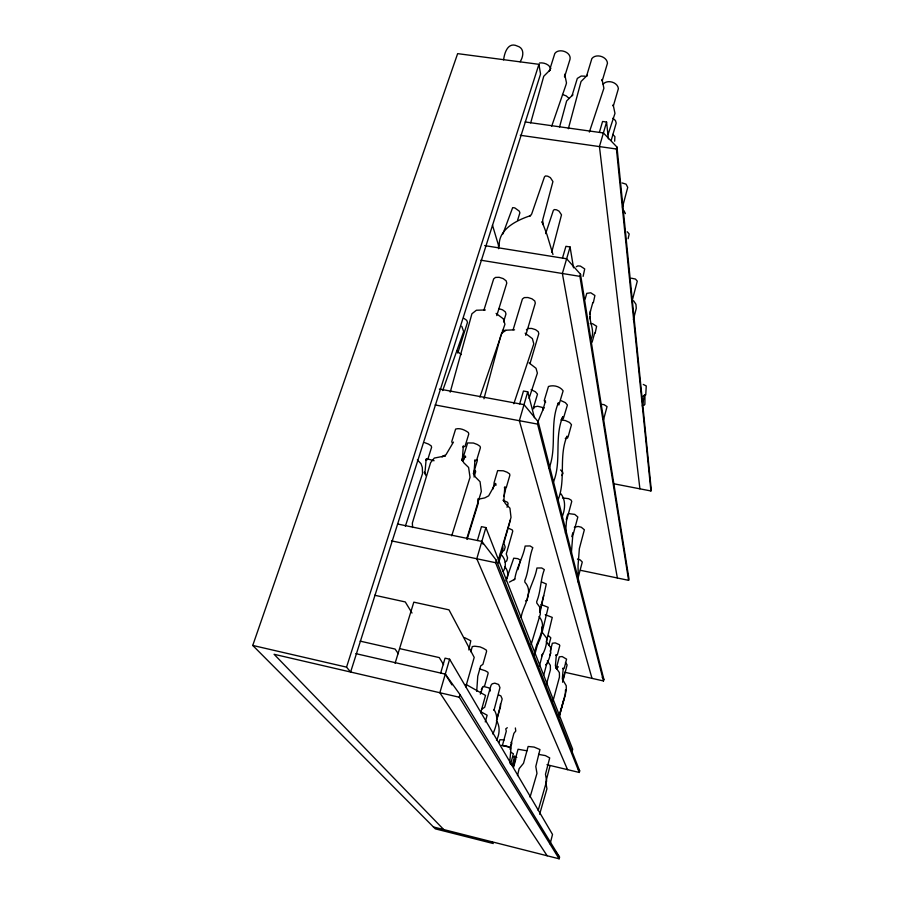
<?xml version="1.0" encoding="UTF-8"?>
<svg xmlns="http://www.w3.org/2000/svg" width="904" height="904" viewBox="0 0 904 904"><rect width="100%" height="100%" fill="white"/><g stroke="black" fill="none" stroke-linecap="round" stroke-linejoin="round"><path stroke-width="1.36" d="M499.279 246.227C497.991 229.164 516.952 220.147 530.614 215.615M504.794 486.804L503.81 501.46L503.46 499.912L505.37 503.562L509.935 508.172L511.02 517.404L498.307 560.084M476.713 691.334L477.764 676.181L480.679 665.898L482.917 664.327L486.578 651.4L486.363 650.123L483.493 648.405L480.035 646.891L474.769 646.202L472.295 646.575L470.803 651.75M463.323 445.808L462.272 460.814L461.774 459.051L463.786 462.769L468.611 467.47L470.023 477.335L451.706 535.846M474.995 459.729L473.865 474.894L473.425 473.21L475.368 476.973L480.058 481.719L481.323 491.46L466.769 538.694M571.317 553.745L572.718 536.128L577.837 517.009L574.729 514.387L568.831 513.619L567.61 514.444L566.232 519.54M565.463 533.383L566.48 520.919L571.757 501.415L571.023 500.025L568.548 498.669L562.525 497.901M426.157 458.938L424.88 473.764L424.315 472.114L426.134 475.786M509.675 763.021L510.997 747.992L506.556 746.026L501.562 745.325M527.145 599.488C528.75 588.56 535.078 578.978 536.931 568.017L541.699 567.972L544.332 569.61C540.343 579.961 540.92 591.408 536.705 601.601L536.806 603.07L539.575 606.855L540.332 614.065L531.156 644.428M642.348 406.111L644.326 394.991M540.016 610.053L543.643 595.578M517.506 775.564L519.122 768.694L523.529 763.27L528.139 746.478L534.117 747.077L539.948 749.552L535.801 766.479L536.965 773.383L530.049 797.17M493.968 710.386L499.957 687.616L498.624 684.486L494.793 683.153L492.183 683.831L491.03 685.255L484.713 707.222L481.696 709.267M622.46 207.242L627.738 187.377L626.065 184.156L622.099 182.947M496.703 719.742L502.172 698.961L500.872 695.91L498.601 694.894M496.884 719.527L500.533 706.431L500.375 704.069M433.434 826.968L559.124 858.8L559.542 857.128L460.012 694.6L445.299 674.113L355.86 653.649M564.729 672.248L603.499 680.949L603.883 679.424L538.219 421.829L524.037 404.664L439.389 389.048M580.379 570.288L628.608 580.334L628.969 578.888L580.526 274.274L566.661 258.781L484.691 245.605M613.68 483.742L650.914 490.962L651.253 489.584L616.991 147.081L603.42 132.967L525.179 121.961M546.965 764.727L579.283 772.457L579.679 770.863L496.307 560.254L481.855 541.439L397.568 524.004M551.711 252.25L561.508 214.836L559.056 211.174L556.536 209.818L554.344 209.558L553.338 210.474L545.632 233.65M571.69 753.145L572.673 749.246L485.877 527.563L481.448 526.659L477.38 540.513M550.118 843.94L552.513 834.437L449.616 659.197L445.05 658.157L440.677 673.051M549.892 766.309L545.79 782.197L546.931 788.819L539.631 814.233M562.604 682.226L567.124 664.903L565.441 662.462M562.774 680.441L564.424 674.101M578.187 577.532L582.278 562.005L580.142 559.87L577.453 559.045M483.945 398.766L500.986 334.898M513.506 765.733L518.06 749.246L526.896 750.795M513.63 767.213L515.822 759.044M548.897 644.993L550.818 637.795L548.468 635.749M543.688 675.198L546.841 663.344L546.016 665.028C549.18 659.864 551.191 653.637 550.728 647.58L546.355 641.908L552.254 617.409L545.236 614.686M550.208 651.332L552.355 643.264L555.226 642.88L559.282 644.631L559.802 645.58L557.316 655.004L556.423 655.49M559.135 716.928L566.311 690.057L566.232 685.729L562.322 678.983L563.248 668.135L562.593 668.474M568.345 128.752L581.046 81.507L587.419 75.145L586.515 76.252L591.871 58.568C596.007 53.268 606.923 56.466 607.477 63.19L602.211 80.897L602.064 79.473L603.895 88.264L589.351 132.074M632.269 300.467L637.286 281.144L635.455 279.053L631.354 278.195M510.523 764.4L513.37 753.766L510.444 751.97M571.803 536.637L572.887 532.614M603.499 419.84L607.047 406.597L604.064 404.664L601.917 404.382M512.161 765.507L514.715 755.981M539.372 666.124L542.603 654.055L541.778 655.807C544.999 650.53 547.044 644.179 546.592 638.009L542.14 632.246L548.186 607.318L541.021 604.516M559.576 126.944L566.627 100.965L572.876 94.739L572.006 95.79L577.317 78.422L581.182 76.049L585.148 76.173M534.727 654.869L537.869 643.241L537.055 645.094C540.309 639.682 542.411 633.173 541.971 626.867M515.37 727.969L515.766 731.042L513.901 733.313L510.082 747.8M510.161 749.484L511.856 743.156L511.054 742.308M553.022 700.905L559.463 677.017L559.395 672.621L555.655 667.175L556.559 668.734L555.406 665.751L556.378 654.711L555.711 655.072M499.031 742.512L499.923 739.709L504.195 739.924M561.904 517.574C565.034 509.879 566.266 500.409 560.672 493.505M502.613 744.738L506.296 731.166L505.754 728.895L507.302 727.72M540.061 612.415L546.287 583.973L541.496 581.927M546.355 684.701L550.412 669.83L550.344 665.344L547.293 660.79M628.111 238.735L629.184 233.989L627.24 231.752M450.226 392.133L471.922 313.756L476.397 310.241L485.346 309.97M591.193 338.853C594.742 331.666 590.448 324.276 589.894 316.954L589.984 318.739L590.199 311.959L592.854 302.49M485.278 721.934L487.143 715.211L481.007 711.855M592.12 342.198L594.662 333.022M595.137 333.226L596.629 326.299L592.64 323.756L590.244 323.542M480.657 712.827L485.527 695.425L466.046 684.452M530.682 122.91L543.756 76.241L550.14 69.924L549.293 71.032L554.83 53.472C558.921 47.697 571.656 52.082 569.995 59.393L564.548 76.953L564.706 74.23L566.492 82.965L565.972 84.852L551.7 126.187M481.312 689.56L482.713 687.255M480.838 693.323L482.555 687.221L484.668 685.707L488.115 673.435L487.923 672.282L485.211 670.711L479.459 668.892M517.924 569.622L520.534 560.31L517.834 558.649L513.732 558.186L506.85 578.131M589.962 314.366L590.527 310.705M593.352 302.704L594.9 295.495L590.753 292.783L586.764 293.359L585.125 299.111M559.124 858.8L459.255 697.233L460.012 694.6M603.499 680.949L537.564 424.1L538.219 421.829M628.608 580.334L579.927 276.364L580.526 274.274M650.914 490.962L616.438 149.013L616.991 147.081M510.489 519.845L503.844 543.021L505.178 547.089L504.33 550.084L501.912 552.152L501.031 555.203L500.409 553.858C505.551 558.469 507.031 565.441 503.144 571.497M545.507 400.867L542.886 410.02L543.519 408.382L538.422 420.563M465.786 686.837L474.204 657.389L448.994 609.85L413.817 602.154L395.093 663.242M583.103 276.375L584.707 268.94L580.402 266.092L577.837 265.9L576.311 266.736M558.943 716.476L563.565 700.295M558.954 717.324L565.429 694.667L565.452 689.91M507.065 507.246L508.104 503.652L507.551 502.319L503.065 500.24M614.663 141.205L614.901 136.617L612.686 134.402M468.803 649.942L470.792 640.789L464.43 637.546M579.283 772.457L495.595 562.706L496.307 560.254M538.185 810.413L546.649 781.011L545.485 774.219L549.7 757.914L545.383 755.586L538.547 754.388M503.957 496.499L506.003 487.245M611.285 140.143L616.2 123.125L615.466 120.548L612.889 118.221M449.616 659.197L439.864 692.735L547.157 855.772M519.687 403.862L523.461 391.025L527.744 391.805L519.348 420.699L591.996 678.373M562.469 258.103L565.927 246.317L570.074 246.973L562.367 273.494L617.375 577.995M599.375 132.391L602.572 121.475L606.573 122.04L599.442 146.584L639.908 488.827M492.68 489.358L494.251 484.024M530.015 363.577L538.795 333.689L538.264 331.678L535.552 329.666L531.71 328.446L528.218 328.48L526.399 329.745M485.877 527.563L476.792 558.762L567.542 769.654M525.732 335.305L535.304 303.122L534.75 300.942L531.925 298.795L527.925 297.518L524.286 297.597L522.41 299.009L513.11 329.824M633.365 319.801L636.269 308.354L635.953 304.309L633.546 300.704M473.504 473.3L477.21 460.983L476.86 459.616M474.024 477.029L475.64 471.651L475.301 470.34M534.852 652.507C535.756 641.23 548.525 626.992 538.987 616.607M503.573 321.858L505.969 313.993L505.347 311.891L502.545 309.823L498.635 308.58M463.582 459.989L464.701 456.283M505.946 580.775C508.669 575.995 508.398 570.605 504.613 566.548M521.179 617.421C522.467 606.392 534.501 592.323 524.896 582.21L524.795 580.696C529.19 570.187 528.648 558.356 532.818 547.677L530.06 545.937L525.145 546.05C523.179 557.361 516.591 567.237 514.884 578.537L514.003 579.826L514.907 579.091L509.427 582.108M496.782 315.598L506.782 283.099L506.138 280.828L503.223 278.613L499.144 277.313L495.494 277.426L493.663 278.907L483.934 310.083M467.085 539.417L478.08 503.743L477.82 498.94M498.556 562.977L503.019 548.502L502.714 546.321M517.585 220.271L519.89 212.858L519.269 211.14L514.794 207.897L512.658 207.637L502.873 234.023M480.318 694.125L481.154 691.436M457.774 353.091L467.47 322.4L466.758 320.378L463.967 318.377M538.931 64.32L540.558 74.06L350.616 672.034L346.548 667.141L538.931 64.32L457.639 53.641L252.747 645.445L435.31 828.844L493.234 843.534L491.742 841.737M496.511 740.376C499.675 734.071 500.307 726.579 496.432 720.443M492.883 734.025C496.172 726.353 499.121 717.313 494.025 709.685M520.128 61.754C523.574 56.5 524.716 48.093 517.257 46.036C508.116 41.595 504.387 52.703 503.63 59.89M557.678 500.884C566.39 480.318 558.322 457.074 567.011 436.157L566.356 437.638M405.365 526.184L422.552 473.538L422.292 467.402L421.004 463.684L417.343 459.91M608.008 134.707L614.969 113.384L613.172 104.774L613.296 106.13L618.381 88.671C617.805 82.151 607.239 79.179 603.137 84.162M553.237 482.544C562.005 461.639 553.881 437.988 562.796 416.744L562.118 418.326M529.043 398.404L537.383 373.115L536.027 368.278L529.066 362.922M549.067 468.283C557.192 447.412 549.429 423.908 558.389 402.822L557.712 404.483M513.834 403.749L533.801 343.848L532.366 338.616L525.134 333.18M479.9 397.059L504.94 324.253L503.291 318.807L496.093 313.394M442.689 390.584L463.673 331.553L461.786 326.299M533.315 408.088L537.507 394.133L535.337 391.703L531.077 389.76M533.597 408.879L534.298 406.992L537.575 406.246L544.264 407.896M558.875 405.015L563.135 390.822C560.005 386.37 553.53 384.742 548.457 386.483L544.197 400.664L545.654 402.291M563.26 418.834L567.418 404.992L565.339 402.619L561.158 400.698M556.672 668.87L557.791 666.429L558.175 667.096M549.655 655.456L550.796 652.971M462.712 460.803L465.39 456.124L465.673 457.175M561.779 475.504L563 473.425L562.424 471.504L560.548 469.967M453.458 442.09L445.988 454.723L441.796 456.746L445.389 455.887L434.304 458.068L430.598 462.667L412.348 523.088L412.597 527.507M644.077 405.308L644.88 404.325L644.97 394.732M529.846 216.158L531.642 214.112L544.445 176.947L545.474 175.941L547.745 176.201L550.366 177.625L552.932 181.546L542.683 219.954L543.021 224.61L542.027 221.649L546.954 234.577L552.977 254.532M505.178 562.209L506.748 560.864L507.585 557.915L506.274 553.926L512.771 531.134L512.252 529.925L507.98 527.981M501.347 333.542L505.935 330.209L514.568 329.824M574.322 527.247L578.21 526.456L581.328 527.247L584.357 529.778L579.362 548.581L578.029 565.904L578.413 582.651M563.294 668.87L564.175 668.418L566.593 659.152L562.13 656.541L559.305 656.88L556.864 666.146L557.384 667.039M525.484 600.934L527.202 600.075M462.859 446.949L464.984 446.44L468.769 434.044L468.385 432.553C464.837 429.976 460.034 427.705 455.627 429.061L451.785 441.468L452.203 442.937M425.795 460L427.75 459.537L431.615 447.243L431.174 445.853L428.485 444.09L424.575 442.621M474.532 460.814L476.623 460.328L480.408 447.762L480.058 446.339L477.391 444.531L473.425 443.028L467.605 442.926L463.763 455.514L464.147 456.916M478.95 499.098L484.759 497.901L488.657 495.844L495.607 483.38L495.833 484.352M504.285 487.787L506.342 487.38L509.879 475.21L509.607 473.911L507.099 472.216L503.302 470.792L497.641 470.622L494.059 482.804L494.364 484.092L496.047 485.211M565.26 438.564L567.463 438.135L568.254 436.361L571.497 424.677L569.486 422.417L565.418 420.575L560.864 419.863M642.891 396.347L645.75 394.958L646.258 385.963L643.275 384.437M484.352 686.667L489.041 687.899L490.341 690.984M539.552 62.975C543.903 62.399 549.033 64.308 550.875 68.512M502.454 330.457L505.867 330.435M502.432 745.63L508.782 747.009M520.275 135.284L616.438 149.013M480.849 260.205L579.927 276.364M426.744 458.723L434.089 460.735M435.129 404.947L537.564 424.1M391.511 540.874L495.595 562.706M374.697 595.25L405.274 601.94L412.009 613.025M399.591 648.597L439.287 657.592L443.57 664.643M360.12 641.128L395.093 649.061L398.291 653.682M252.747 645.445L346.548 667.141M459.255 697.233L274.082 654.281L443.728 829.578M512.67 756.524L516.783 757.507M562.48 94.468L566.254 95.926L568.932 98.31M457.04 351.125L461.379 354.617M602.222 677.277L603.883 679.424M578.131 768.773L579.679 770.863M554.841 850.54L559.542 857.128M445.254 674.101L451.943 684.882M623.952 210.677L625.41 213.604M481.821 541.428L482.928 544.05M492.477 225.152L498.386 244.95L498.612 248.724M527.744 391.805L534.445 417.704M570.074 246.973L573.531 267.81M606.573 122.04L608.392 138.866"/></g></svg>
